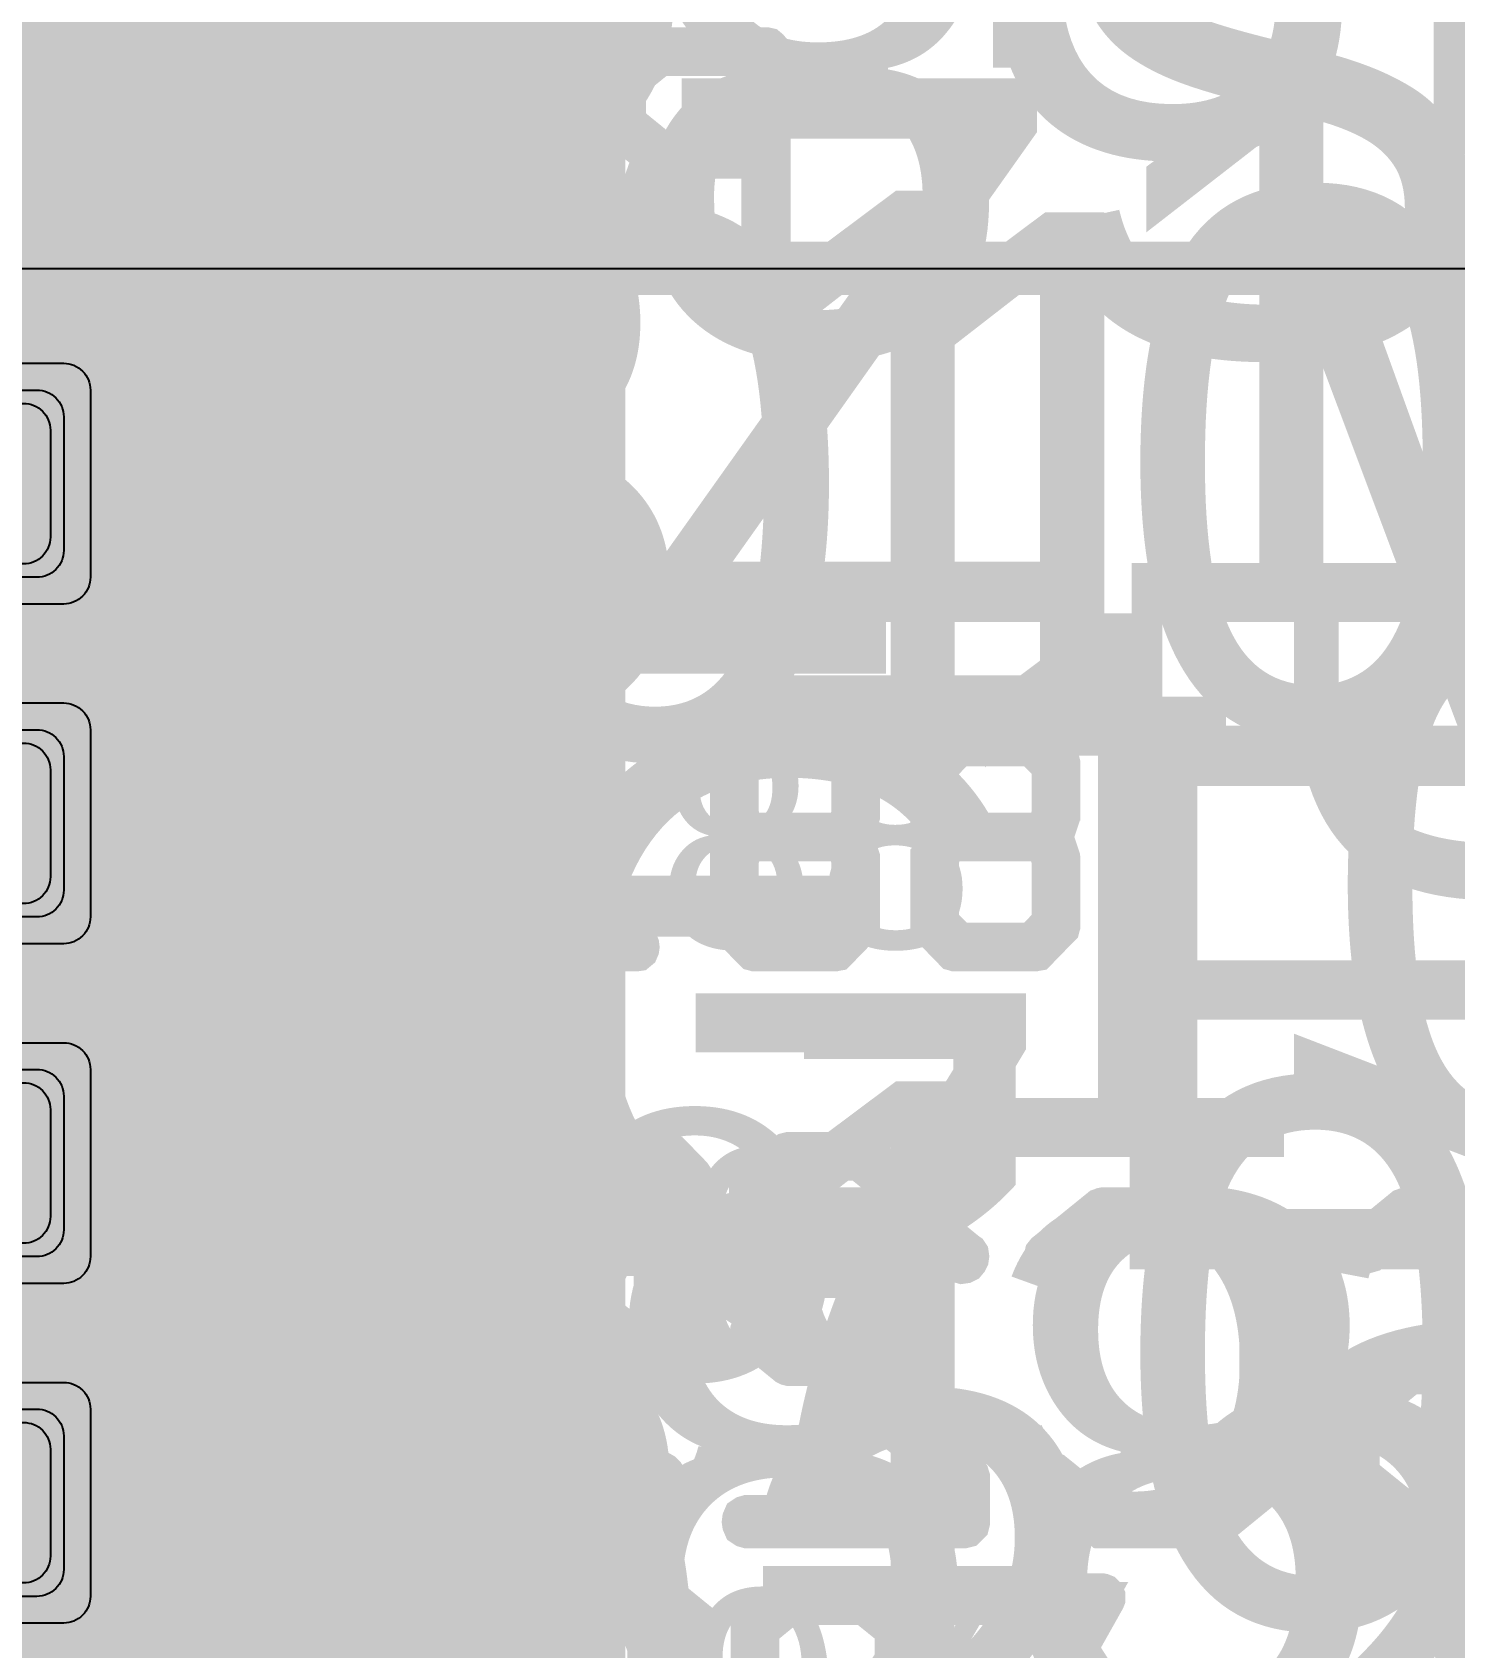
# Model space of a CAD drawing. Extents: x -28 to 199, y -61 to 255.
# Drawn here: x 140.03 to 145.35, y 100.09 to 106.13 of the extents above; entities that cross this region are included whole.
import ezdxf
from ezdxf.enums import TextEntityAlignment as Align

# ---------------------------------------------------------------- set-up
doc = ezdxf.new("R2010")
doc.units = 0
doc.header["$MEASUREMENT"] = 0
for name, color, linetype in [('ASSEMBLY_OUTLINES_TOP', 102, 'CONTINUOUS'), ('ASSEMBLY_PART_NUMBERS_TOP', 102, 'CONTINUOUS'), ('ASSEMBLY_REF_DES_BTM', 191, 'CONTINUOUS'), ('ASSEMBLY_REF_DES_TOP', 102, 'CONTINUOUS'), ('DRILL_DRAWING', 21, 'CONTINUOUS'), ('GENERATED_SILKSCREEN_BTM', 255, 'CONTINUOUS'), ('GENERATED_SILKSCREEN_TOP', 140, 'CONTINUOUS'), ('PART_PADS_SMD_TOP', 150, 'CONTINUOUS'), ('PLACEMENT_OUTLINES_TOP', 130, 'CONTINUOUS'), ('PLANE_SHAPES_LAYER_2', 230, 'CONTINUOUS'), ('PLANE_SHAPES_LAYER_3', 81, 'CONTINUOUS'), ('SILKSCREEN_OUTLINES_TOP', 150, 'CONTINUOUS'), ('SILKSCREEN_REF_DES_BTM', 211, 'CONTINUOUS'), ('SILKSCREEN_REF_DES_TOP', 150, 'CONTINUOUS'), ('SOLDERMASK_PADS_TOP', 180, 'CONTINUOUS'), ('SOLDERPASTE_PADS_TOP', 180, 'CONTINUOUS'), ('TRACES_LAYER_BOTTOM', 10, 'CONTINUOUS'), ('TRACES_LAYER_TOP', 150, 'CONTINUOUS')]:
    doc.layers.add(name, color=color, linetype=linetype)
doc.styles.add('VERDANA', font='verdana.TTF')
doc.styles.add('VERIBEST_GERBER_0', font='txt')

msp = doc.modelspace()

# ---------------------------------------------------------------- hatches: boundary and pattern name
at = {"layer": 'PLANE_SHAPES_LAYER_2'}
h = msp.add_hatch(color=256, dxfattribs=at)
h.paths.add_polyline_path([(169.5, 129.25), (149.5, 129.25), (142.25, 122), (142.25, 90.5), (147.5, 90.5), (147.5, 80), (154, 80), (154, 69.25), (131.75, 69.25), (131.75, 73.25), (121.25, 73.25), (121.25, 81), (110.5, 81), (110.5, 125.75), (106.5, 125.75), (106.5, 128.75), (93.5, 128.75), (93.5, 120.25), (91.75, 120.25), (91.75, 121.5), (80, 121.5), (80, 118.25), (73.25, 118.25), (73.25, 124.5), (67.5, 124.5), (67.5, 128), (57.75, 128), (57.75, 120.25), (55.25, 120.25), (55.25, 121.5), (47.5, 121.5), (47.5, 119), (35, 119), (35, 134.75), (32.75, 134.75), (32.75, 159.75), (29.25, 159.75), (29.25, 175.25), (22.5, 175.25), (22.5, 195.25), (17.25, 195.25), (17.25, 198), (22.5, 198), (22.5, 216.5), (40.25, 216.5), (40.25, 235.5), (54.5, 235.5), (54.5, 254), (87.25, 254), (87.25, 236.25), (86.25, 236.25), (86.25, 228.75), (81, 228.75), (81, 218.75), (95.25, 218.75), (95.25, 194.5), (87, 194.5), (87, 172), (131.1, 172), (131.1, 208.75), (115.5, 208.75), (115.5, 213.75), (106.75, 213.75), (106.75, 218.75), (110.25, 222.25), (110.25, 226.25), (142.5, 226.25), (142.5, 221.5), (160.5, 221.5), (160.5, 240.75), (169.5, 240.75)])
h.paths.add_polyline_path([(35.5, 149.5), (41.75, 149.5), (41.75, 152), (39.25, 152), (39.25, 154), (37.75, 154), (37.75, 152), (35.5, 152)], flags=16)
h.paths.add_polyline_path([(37.5, 125.75), (37.5, 128.75), (42.75, 128.75), (42.75, 125.75)], flags=16)
h.paths.add_polyline_path([(52, 127.75), (52, 130.75), (54.25, 130.75), (54.25, 127.75)], flags=16)
h.paths.add_polyline_path([(50.75, 219.5), (50.75, 226.5), (71.75, 226.5), (71.75, 219.5)], flags=16)
h.paths.add_polyline_path([(66.5, 150.75), (66.5, 177.5), (72.25, 177.5), (72.25, 150.75)], flags=16)
h.paths.add_polyline_path([(47.25, 185.25), (73, 185.25), (73, 188.25), (70.25, 188.25), (70.25, 191), (47.25, 191)], flags=16)
h.paths.add_polyline_path([(84.5, 208), (84.5, 212.75), (85, 212.75), (85, 208)], flags=16)
h.paths.add_polyline_path([(61.5, 137.25), (87.75, 137.25), (87.75, 140.5), (84.75, 140.5), (84.75, 143), (61.5, 143)], flags=16)
h.paths.add_polyline_path([(88.75, 127), (88.75, 130), (91, 130), (91, 127)], flags=16)
h.paths.add_polyline_path([(85.5, 130.25), (85.5, 132.5), (91, 132.5), (91, 130.25)], flags=16)
h.paths.add_polyline_path([(108.75, 142.25), (135.75, 142.25), (135.75, 145.75), (132.25, 145.75), (132.25, 149), (108.75, 149)], flags=16)
h.paths.add_polyline_path([(114.25, 126.75), (140.75, 126.75), (140.75, 129.75), (137.25, 129.75), (137.25, 133), (114.25, 133)], flags=16)
h.paths.add_polyline_path([(155.25, 180.25), (166.25, 180.25), (166.25, 186.25), (152.25, 186.25), (152.25, 183), (155.25, 183)], flags=16)
at = {"layer": 'PLANE_SHAPES_LAYER_3'}
h = msp.add_hatch(color=256, dxfattribs=at)
h.paths.add_polyline_path([(169.5, 129.25), (149.5, 129.25), (142.25, 122), (142.25, 90.5), (147.5, 90.5), (147.5, 80), (154, 80), (154, 69.25), (131.75, 69.25), (131.75, 73.25), (121.25, 73.25), (121.25, 81), (110.5, 81), (110.5, 125.75), (106.5, 125.75), (106.5, 128.75), (93.5, 128.75), (93.5, 120.25), (91.75, 120.25), (91.75, 121.5), (80, 121.5), (80, 118.25), (73.25, 118.25), (73.25, 124.5), (67.5, 124.5), (67.5, 127.75), (58.25, 127.75), (58.25, 130.25), (88.75, 130.25), (88.75, 127), (91, 127), (91, 132.5), (55, 132.5), (55, 131.25), (52, 131.25), (52, 127.75), (55, 127.75), (55, 127.25), (57.75, 127.25), (57.75, 120.25), (55.25, 120.25), (55.25, 121.5), (47.5, 121.5), (47.5, 119), (35, 119), (35, 134.75), (32.75, 134.75), (32.75, 159.75), (29.25, 159.75), (29.25, 175.25), (22.5, 175.25), (22.5, 195.25), (17.25, 195.25), (17.25, 198), (22.5, 198), (22.5, 216.5), (40.25, 216.5), (40.25, 235.5), (54.5, 235.5), (54.5, 254), (87.25, 254), (87.25, 236.25), (86.25, 236.25), (86.25, 228.75), (81, 228.75), (81, 218.75), (95.25, 218.75), (95.25, 194.5), (87, 194.5), (87, 172), (131.1, 172), (131.1, 208.75), (115.5, 208.75), (115.5, 213.75), (106.75, 213.75), (106.75, 218.75), (110.25, 222.25), (110.25, 226.25), (142.5, 226.25), (142.5, 221.5), (160.5, 221.5), (160.5, 240.75), (169.5, 240.75)])
h.paths.add_polyline_path([(35.5, 149.5), (41.75, 149.5), (41.75, 152), (39.25, 152), (39.25, 154), (37.75, 154), (37.75, 152), (35.5, 152)], flags=16)
h.paths.add_polyline_path([(37.5, 125.75), (37.5, 128.75), (42.75, 128.75), (42.75, 125.75)], flags=16)
h.paths.add_polyline_path([(50.75, 219.5), (50.75, 226.5), (71.75, 226.5), (71.75, 219.5)], flags=16)
h.paths.add_polyline_path([(66.5, 150.75), (66.5, 177.5), (72.25, 177.5), (72.25, 150.75)], flags=16)
h.paths.add_polyline_path([(47.25, 185.25), (73, 185.25), (73, 188.25), (70.25, 188.25), (70.25, 191), (47.25, 191)], flags=16)
h.paths.add_polyline_path([(84.5, 208), (84.5, 212.75), (85, 212.75), (85, 208)], flags=16)
h.paths.add_polyline_path([(61.5, 137.25), (87.75, 137.25), (87.75, 140.5), (84.75, 140.5), (84.75, 143), (61.5, 143)], flags=16)
h.paths.add_polyline_path([(108.75, 142.25), (135.75, 142.25), (135.75, 145.75), (132.25, 145.75), (132.25, 149), (108.75, 149)], flags=16)
h.paths.add_polyline_path([(114.25, 126.75), (140.75, 126.75), (140.75, 129.75), (137.25, 129.75), (137.25, 133), (114.25, 133)], flags=16)
h.paths.add_polyline_path([(155.25, 180.25), (166.25, 180.25), (166.25, 186.25), (152.25, 186.25), (152.25, 183), (155.25, 183)], flags=16)

# ---------------------------------------------------------------- linework, layer by layer
at = {"layer": 'ASSEMBLY_OUTLINES_TOP', "const_width": 0.2}
msp.add_lwpolyline([(139.85, 94.75), (139.85, 105.25), (147.45, 105.25), (147.45, 94.75)], close=True, dxfattribs=at)
at = {"layer": 'GENERATED_SILKSCREEN_BTM', "const_width": 0.15}
for points in [[(141.9808, 105.5676), (141.5504, 105.9964), (141.5504, 105.5676), (141.9808, 105.5676)], [(140.3824, 105.2796), (140.5176, 105.3892), (140.52, 105.3908), (140.5216, 105.3932), (140.5224, 105.3956), (140.5224, 105.398), (140.5216, 105.4036), (140.5184, 105.4092), (140.5144, 105.4132), (140.5096, 105.4164), (140.504, 105.4172), (140.4984, 105.4156), (140.368, 105.3092), (140.1096, 105.3092), (139.9848, 105.41), (139.9848, 105.5588), (140.108, 105.6604), (140.2408, 105.6604), (140.2472, 105.662), (140.2512, 105.6652), (140.2536, 105.6708), (140.2544, 105.6764), (140.2536, 105.682), (140.2512, 105.6868), (140.2472, 105.6908), (140.2408, 105.6924), (140.108, 105.6924), (139.9848, 105.794), (139.9848, 105.9428), (140.1096, 106.0436), (140.368, 106.0436), (140.4984, 105.9372), (140.504, 105.9356), (140.5096, 105.9364), (140.5144, 105.9388), (140.5184, 105.9436), (140.5216, 105.9484), (140.5224, 105.954), (140.5224, 105.9572), (140.5216, 105.9596), (140.52, 105.962), (140.5176, 105.9636), (140.3824, 106.0732), (140.38, 106.074), (140.3776, 106.0748), (140.3768, 106.0756), (140.3736, 106.0764), (140.104, 106.0764), (140.1, 106.0756), (140.0984, 106.0748), (140.0968, 106.074), (140.0936, 106.0732), (139.9584, 105.9636), (139.956, 105.9596)], [(141.2728, 105.9636), (141.1384, 106.0732), (141.1352, 106.074), (141.1336, 106.0748), (141.132, 106.0756), (141.1288, 106.0764), (140.8592, 106.0764), (140.856, 106.0756), (140.8544, 106.0748), (140.852, 106.074), (140.8488, 106.0732), (140.7144, 105.9636), (140.712, 105.9596), (140.7112, 105.9564), (140.7096, 105.954), (140.7088, 105.9508), (140.7088, 105.402), (140.7096, 105.3996), (140.7112, 105.394), (140.712, 105.3924), (140.7144, 105.3892), (140.8488, 105.2796), (140.852, 105.2788), (140.8544, 105.278), (140.8552, 105.2772), (140.8568, 105.2764), (140.8592, 105.2764), (141.1288, 105.2764), (141.132, 105.2772), (141.1352, 105.278), (141.1384, 105.2796), (141.2728, 105.3892), (141.2752, 105.3908), (141.276, 105.3916), (141.2776, 105.394), (141.2792, 105.3996), (141.28, 105.402), (141.28, 105.9508), (141.2792, 105.954), (141.2776, 105.9564), (141.2768, 105.9596), (141.2728, 105.9636)], [(141.2472, 105.9428), (141.2472, 105.41), (141.2, 105.37), (140.8128, 106.0012), (140.8656, 106.0436), (141.124, 106.0436), (141.2472, 105.9428)], [(141.5504, 105.2924), (141.5496, 105.286), (141.5456, 105.282), (141.54, 105.2796), (141.5344, 105.2788), (141.5288, 105.2796), (141.524, 105.282), (141.52, 105.286), (141.5184, 105.2924), (141.5184, 105.5348), (141.4808, 105.5348), (141.4752, 105.5364), (141.4704, 105.5396), (141.468, 105.5452), (141.4672, 105.5508), (141.468, 105.5572), (141.4704, 105.5628), (141.4752, 105.5668), (141.4808, 105.5676), (141.5184, 105.5676), (141.5184, 106.038), (141.5192, 106.042), (141.5216, 106.0452), (141.5248, 106.0484), (141.5288, 106.0508), (141.5336, 106.0524), (141.5384, 106.0532), (141.5424, 106.0524), (141.5464, 106.0492), (142.032, 105.5636), (142.0352, 105.5588), (142.0368, 105.554), (142.036, 105.5492), (142.0328, 105.5436), (142.0312, 105.5396), (142.028, 105.5372), (142.0248, 105.5356), (142.0208, 105.5348), (141.5504, 105.5348), (141.5504, 105.2924)], [(142.2256, 105.7724), (142.2232, 105.774), (142.2224, 105.778), (142.2208, 105.782), (142.22, 105.786), (142.22, 105.9508), (142.2208, 105.9548), (142.2224, 105.9572), (142.2224, 105.9596), (142.2232, 105.9604), (142.2248, 105.9612), (142.2256, 105.9628), (142.3616, 106.0732), (142.3656, 106.0748), (142.3688, 106.0756), (142.372, 106.0764), (142.7752, 106.0764), (142.7824, 106.0748), (142.7872, 106.0708), (142.7912, 106.066), (142.7928, 106.0604), (142.7928, 105.2924), (142.7912, 105.286), (142.7872, 105.282), (142.7824, 105.2796), (142.7768, 105.2788), (142.7704, 105.2796), (142.7648, 105.282), (142.7608, 105.286), (142.7592, 105.2924), (142.7592, 105.6604), (142.3832, 105.6604), (142.252, 105.2876), (142.2488, 105.282), (142.2432, 105.2788), (142.2376, 105.278), (142.232, 105.2796), (142.2272, 105.282), (142.2232, 105.286), (142.2216, 105.2916), (142.2224, 105.298), (142.3536, 105.6708), (142.2256, 105.7724)], [(142.7592, 106.0436), (142.3768, 106.0436), (142.252, 105.9428), (142.252, 105.794), (142.3768, 105.6924), (142.7592, 105.6924), (142.7592, 106.0436)], [(141.1744, 105.3492), (141.124, 105.3092), (140.8656, 105.3092), (140.7408, 105.41), (140.7408, 105.9428), (140.788, 105.9804), (141.1744, 105.3492)], [(139.956, 105.774), (139.9584, 105.7724), (140.076, 105.6764), (139.9584, 105.5804), (139.9576, 105.5788), (139.956, 105.5772)], [(139.956, 105.3916), (139.9584, 105.3892), (140.0936, 105.2796), (140.0968, 105.278), (140.0976, 105.2772), (140.1, 105.2772), (140.1008, 105.2764), (140.1016, 105.2764), (140.104, 105.2764), (140.3736, 105.2764), (140.3768, 105.2772), (140.38, 105.278), (140.3824, 105.2796)], [(142.1794, 101.3268), (142.1842, 101.3256), (142.1878, 101.3244), (142.1926, 101.322), (142.3558, 101.19), (142.3558, 101.6904), (141.5722, 101.6904), (141.5638, 101.6928), (141.5566, 101.6976), (141.553, 101.706), (141.5518, 101.7144), (141.553, 101.724), (141.5566, 101.7312), (141.5638, 101.7372), (141.5722, 101.7396), (142.3822, 101.7396), (142.3906, 101.7372), (142.3978, 101.7312), (142.4038, 101.724), (142.4062, 101.7156), (142.4062, 101.1384), (142.405, 101.13), (142.4014, 101.124), (142.3966, 101.1204), (142.3882, 101.118), (142.3834, 101.1156), (142.3774, 101.1144), (142.3714, 101.1156), (142.3666, 101.1192), (142.171, 101.2788), (141.7834, 101.2788), (141.5962, 101.1264), (141.5962, 100.74), (141.7834, 100.59), (142.171, 100.59), (142.3666, 100.7484), (142.375, 100.752), (142.3822, 100.752), (142.3906, 100.7472), (142.3966, 100.7412), (142.4014, 100.7328), (142.4038, 100.7244), (142.4026, 100.7196), (142.4014, 100.716), (142.399, 100.7124), (142.3954, 100.71), (142.1926, 100.5444), (142.189, 100.542), (142.1842, 100.542), (142.1794, 100.5396), (141.775, 100.5396), (141.7726, 100.5396), (141.7702, 100.5408), (141.769, 100.5408), (141.7666, 100.542), (141.7642, 100.542), (141.7594, 100.5444), (141.5566, 100.71), (141.553, 100.7136), (141.5518, 100.716), (141.5494, 100.7232), (141.5482, 100.728), (141.5482, 101.1384), (141.5494, 101.1432), (141.5518, 101.1504), (141.5518, 101.1528), (141.5542, 101.154), (141.5554, 101.1564), (141.5566, 101.1588), (141.7594, 101.322), (141.7654, 101.3244), (141.7702, 101.3256), (141.775, 101.3268), (142.1794, 101.3268)], [(142.8922, 101.7348), (142.6906, 101.5704), (142.687, 101.5644), (142.6858, 101.5596), (142.6834, 101.556), (142.6822, 101.5512), (142.6822, 101.3868), (142.6834, 101.382), (142.6858, 101.3748), (142.687, 101.3688), (142.6906, 101.3664), (143.4898, 100.7172), (143.4898, 100.5888), (142.7062, 100.5888), (142.6978, 100.5864), (142.6906, 100.5816), (142.687, 100.5732), (142.6858, 100.5636), (142.687, 100.5552), (142.6906, 100.5468), (142.6978, 100.542), (142.7062, 100.5396), (143.515, 100.5396), (143.5246, 100.542), (143.5306, 100.548), (143.5366, 100.554), (143.539, 100.5636), (143.539, 100.728), (143.5378, 100.7316), (143.5354, 100.74), (143.533, 100.7436), (143.5318, 100.746), (143.5282, 100.7484), (142.7302, 101.3988), (142.7302, 101.5392), (142.9174, 101.6904), (143.305, 101.6904), (143.5006, 101.5308), (143.509, 101.5284), (143.5174, 101.5296), (143.5246, 101.5332), (143.5306, 101.5404), (143.5342, 101.5476), (143.5354, 101.556), (143.5342, 101.5644), (143.5318, 101.568), (143.5282, 101.5704), (143.3266, 101.7348), (143.3218, 101.736), (143.3194, 101.7372), (143.317, 101.7384), (143.3122, 101.7396), (142.9078, 101.7396), (142.903, 101.7384), (142.9006, 101.7372), (142.897, 101.736), (142.8922, 101.7348)], [(144.4582, 100.5444), (144.6598, 100.7088), (144.6658, 100.7124), (144.667, 100.7172), (144.6694, 100.722), (144.6706, 100.728), (144.6706, 101.5512), (144.6694, 101.5572), (144.667, 101.562), (144.6646, 101.5644), (144.6634, 101.5668), (144.661, 101.5704), (144.4582, 101.7348), (144.4546, 101.736), (144.451, 101.7372), (144.4498, 101.7384), (144.445, 101.7396), (144.0406, 101.7396), (144.0346, 101.7384), (144.0322, 101.7372), (144.0286, 101.736), (144.025, 101.7348), (143.8222, 101.5704), (143.8174, 101.5644), (143.815, 101.5548), (143.8162, 101.5476), (143.8186, 101.5416), (143.8222, 101.5368), (143.8282, 101.532), (143.8342, 101.5284), (143.8402, 101.5272), (143.8462, 101.5272), (143.851, 101.5308), (144.049, 101.6904), (144.4366, 101.6904), (144.6214, 101.5392), (144.6214, 100.74), (144.4366, 100.5888), (144.049, 100.5888), (143.851, 100.7484), (143.8462, 100.7508), (143.8402, 100.752), (143.8342, 100.7508), (143.8282, 100.7472), (143.8222, 100.7424), (143.8186, 100.7364), (143.8162, 100.7292), (143.815, 100.722), (143.8174, 100.7148), (143.8222, 100.7088), (144.025, 100.5444), (144.0298, 100.542), (144.031, 100.5408), (144.0346, 100.5408), (144.0358, 100.5396), (144.037, 100.5396), (144.0406, 100.5396), (144.445, 100.5396), (144.4498, 100.5408), (144.4546, 100.542), (144.4582, 100.5444)], [(145.5778, 101.7396), (145.1734, 101.7396), (145.1686, 101.7384), (145.1662, 101.7372), (145.1626, 101.736), (145.159, 101.7348), (145.0078, 101.6112), (145.0018, 101.6052), (144.9994, 101.598), (145.0006, 101.5896), (145.0042, 101.5812), (145.0114, 101.5752), (145.0186, 101.5704), (145.0282, 101.5692), (145.0366, 101.5716), (145.1806, 101.6904), (145.5706, 101.6904)], [(145.159, 101.16), (144.9562, 100.9956), (144.9526, 100.9908), (144.9514, 100.9848), (144.9502, 100.9812), (144.949, 100.9776), (144.9478, 100.9752), (144.9478, 100.728), (144.949, 100.7244), (144.9514, 100.716), (144.9526, 100.7136), (144.9562, 100.7088), (145.1578, 100.5444), (145.1638, 100.542), (145.165, 100.5408), (145.1686, 100.5408), (145.1698, 100.5396), (145.171, 100.5396), (145.1734, 100.5396), (145.5778, 100.5396)], [(145.5706, 101.1636), (145.1746, 101.1636), (145.1686, 101.1624), (145.1638, 101.1612), (145.159, 101.16)], [(145.5706, 100.5888), (145.183, 100.5888), (144.9958, 100.74), (144.9958, 100.9632), (145.183, 101.1156), (145.5778, 101.1156)]]:
    msp.add_lwpolyline(points, dxfattribs=at)
at = {"layer": 'GENERATED_SILKSCREEN_TOP', "const_width": 0.15}
msp.add_lwpolyline([(146.25892, 105.24999), (139.85001, 105.24999), (139.85001, 104.87), (139.85, 104.87), (139.85, 105.25, -0.4142136), (139.85, 105.25001), (146.2589, 105.25001, 0.0000106), (146.25892, 105.24999)], format="xyb", dxfattribs=at)
for points in [[(141.9772, 102.7292), (141.9708, 102.7276), (141.9676, 102.7244), (141.9652, 102.7188), (141.9644, 102.7124), (141.9652, 102.7068), (141.9676, 102.7012), (141.9708, 102.6972), (141.9772, 102.6964), (142.2892, 102.6964), (142.2948, 102.6972), (142.2996, 102.7012), (142.302, 102.7068), (142.3028, 102.7124), (142.302, 102.7188), (142.2996, 102.7244), (142.2948, 102.7276), (142.2892, 102.7292), (142.1484, 102.7292), (142.1484, 103.4804), (142.1476, 103.486), (142.1452, 103.49), (142.1412, 103.4924), (142.1356, 103.4932), (142.1316, 103.494), (142.1276, 103.494), (142.1244, 103.4924), (142.1212, 103.4892), (141.9652, 103.27), (141.9628, 103.2644), (141.9628, 103.2588), (141.9652, 103.254), (141.9692, 103.25), (141.974, 103.2468), (141.9796, 103.2452), (141.9828, 103.2452), (141.9852, 103.246), (141.9892, 103.2508), (142.1172, 103.43), (142.1172, 102.7292), (141.9772, 102.7292)], [(141.2492, 102.6996), (141.1148, 102.8092), (141.1108, 102.8116), (141.11, 102.8148), (141.1084, 102.818), (141.1076, 102.822), (141.1076, 103.3708), (141.1084, 103.3748), (141.11, 103.378), (141.1116, 103.3796), (141.1124, 103.3812), (141.114, 103.3836), (141.2492, 103.4932), (141.2516, 103.494), (141.254, 103.4948), (141.2548, 103.4956), (141.258, 103.4964), (141.5276, 103.4964), (141.5316, 103.4956), (141.5332, 103.4948), (141.5356, 103.494), (141.538, 103.4932), (141.6732, 103.3836), (141.6764, 103.3796), (141.678, 103.3732), (141.6772, 103.3684), (141.6756, 103.3644), (141.6732, 103.3612), (141.6692, 103.358), (141.6652, 103.3556), (141.6612, 103.3548), (141.6572, 103.3548), (141.654, 103.3572), (141.522, 103.4636), (141.2636, 103.4636), (141.1404, 103.3628), (141.1404, 102.83), (141.2636, 102.7292), (141.522, 102.7292), (141.654, 102.8356), (141.6572, 102.8372), (141.6612, 102.838), (141.6652, 102.8372), (141.6692, 102.8348), (141.6732, 102.8316), (141.6756, 102.8276), (141.6772, 102.8228), (141.678, 102.818), (141.6764, 102.8132), (141.6732, 102.8092), (141.538, 102.6996), (141.5348, 102.698), (141.534, 102.6972), (141.5316, 102.6972), (141.5308, 102.6964), (141.53, 102.6964), (141.5276, 102.6964), (141.258, 102.6964), (141.2548, 102.6972), (141.2516, 102.698), (141.2492, 102.6996)], [(143.1268, 103.2012), (143.1012, 103.1244), (143.1268, 103.0476), (143.1268, 103.0452), (143.1276, 103.042), (143.1276, 102.7948), (143.1276, 102.7924), (143.1268, 102.79), (143.126, 102.7868), (143.1228, 102.7836), (143.0428, 102.7012), (143.0396, 102.698), (143.0348, 102.6972), (143.0316, 102.6964), (142.738, 102.6964), (142.7356, 102.6964), (142.7332, 102.6972), (142.73, 102.698), (142.7268, 102.7012), (142.6468, 102.7836), (142.6436, 102.7868), (142.642, 102.79), (142.642, 102.7948), (142.642, 103.042), (142.642, 103.0452), (142.642, 103.0468), (142.6428, 103.0476), (142.6684, 103.1244), (142.6428, 103.2012), (142.642, 103.202), (142.642, 103.2068), (142.642, 103.3988), (142.642, 103.402), (142.6436, 103.406), (142.6468, 103.41), (142.7268, 103.4924), (142.73, 103.4948), (142.7332, 103.4956), (142.7356, 103.4964), (142.738, 103.4964), (143.0316, 103.4964), (143.0348, 103.4956), (143.0396, 103.4948), (143.0428, 103.4924), (143.1228, 103.41), (143.126, 103.4052), (143.1268, 103.402), (143.1276, 103.3988), (143.1276, 103.2068), (143.1276, 103.2036), (143.1268, 103.202), (143.1268, 103.2012)], [(142.674, 103.39), (142.674, 103.2084), (142.6956, 103.1396), (143.0724, 103.1396), (143.0956, 103.2084), (143.0956, 103.39), (143.0244, 103.4636), (142.746, 103.4636), (142.674, 103.39)], [(143.8756, 103.2012), (143.85, 103.1244), (143.8756, 103.0476), (143.8756, 103.0452), (143.8764, 103.042), (143.8764, 102.7948), (143.8764, 102.7924), (143.8756, 102.79), (143.8748, 102.7868), (143.8716, 102.7836), (143.7916, 102.7012), (143.7884, 102.698), (143.7836, 102.6972), (143.7804, 102.6964), (143.4868, 102.6964), (143.4844, 102.6964), (143.482, 102.6972), (143.4788, 102.698), (143.4756, 102.7012), (143.3956, 102.7836), (143.3924, 102.7868), (143.3908, 102.79), (143.3908, 102.7948), (143.3908, 103.042), (143.3908, 103.0452), (143.3908, 103.0468), (143.3916, 103.0476), (143.4172, 103.1244), (143.3916, 103.2012), (143.3908, 103.202), (143.3908, 103.2068), (143.3908, 103.3988), (143.3908, 103.402), (143.3924, 103.406), (143.3956, 103.41), (143.4756, 103.4924), (143.4788, 103.4948), (143.482, 103.4956), (143.4844, 103.4964), (143.4868, 103.4964), (143.7804, 103.4964), (143.7836, 103.4956), (143.7884, 103.4948), (143.7916, 103.4924), (143.8716, 103.41), (143.8748, 103.4052), (143.8756, 103.402), (143.8764, 103.3988), (143.8764, 103.2068), (143.8764, 103.2036), (143.8756, 103.202), (143.8756, 103.2012)], [(143.4228, 103.39), (143.4228, 103.2084), (143.4444, 103.1396), (143.8212, 103.1396), (143.8444, 103.2084), (143.8444, 103.39), (143.7732, 103.4636), (143.4948, 103.4636), (143.4228, 103.39)], [(142.674, 103.0388), (142.674, 102.802), (142.746, 102.7292), (143.0244, 102.7292), (143.0956, 102.802), (143.0956, 103.0388), (143.0724, 103.1076), (142.6956, 103.1076), (142.674, 103.0388)], [(143.4228, 103.0388), (143.4228, 102.802), (143.4948, 102.7292), (143.7732, 102.7292), (143.8444, 102.802), (143.8444, 103.0388), (143.8212, 103.1076), (143.4444, 103.1076), (143.4228, 103.0388)], [(141.7744, 101.6424), (141.7768, 101.644), (141.7776, 101.648), (141.78, 101.652), (141.78, 101.656), (141.78, 101.8208), (141.78, 101.8248), (141.7776, 101.8272), (141.7776, 101.8296), (141.7768, 101.8304), (141.776, 101.8312), (141.7744, 101.8328), (141.6384, 101.9432), (141.6344, 101.9448), (141.6312, 101.9456), (141.628, 101.9464), (141.2248, 101.9464), (141.2176, 101.9448), (141.2128, 101.9408), (141.2088, 101.936), (141.2072, 101.9304), (141.2072, 101.1624), (141.2088, 101.156), (141.2128, 101.152), (141.2176, 101.1496), (141.2232, 101.1488), (141.2296, 101.1496), (141.2352, 101.152), (141.2392, 101.156), (141.2408, 101.1624), (141.2408, 101.5304), (141.6168, 101.5304), (141.748, 101.1576), (141.7512, 101.152), (141.7568, 101.1488), (141.7632, 101.148), (141.768, 101.1496), (141.7728, 101.152), (141.7768, 101.156), (141.7792, 101.1616), (141.7776, 101.168), (141.6464, 101.5408), (141.7744, 101.6424)], [(142.5008, 101.6512), (142.4752, 101.5744), (142.5008, 101.4976), (142.5008, 101.4952), (142.5016, 101.492), (142.5016, 101.2448), (142.5016, 101.2424), (142.5008, 101.24), (142.5, 101.2368), (142.4968, 101.2336), (142.4168, 101.1512), (142.4136, 101.148), (142.4088, 101.1472), (142.4056, 101.1464), (142.112, 101.1464), (142.1096, 101.1464), (142.1072, 101.1472), (142.104, 101.148), (142.1008, 101.1512), (142.0208, 101.2336), (142.0176, 101.2368), (142.016, 101.24), (142.016, 101.2448), (142.016, 101.492), (142.016, 101.4952), (142.016, 101.4968), (142.0168, 101.4976), (142.0424, 101.5744), (142.0168, 101.6512), (142.016, 101.652), (142.016, 101.6568), (142.016, 101.8488), (142.016, 101.852), (142.0176, 101.856), (142.0208, 101.86), (142.1008, 101.9424), (142.104, 101.9448), (142.1072, 101.9456), (142.1096, 101.9464), (142.112, 101.9464), (142.4056, 101.9464), (142.4088, 101.9456), (142.4136, 101.9448), (142.4168, 101.9424), (142.4968, 101.86), (142.5, 101.8552), (142.5008, 101.852), (142.5016, 101.8488), (142.5016, 101.6568), (142.5016, 101.6536), (142.5008, 101.652), (142.5008, 101.6512)], [(142.8544, 101.1496), (142.72, 101.2592), (142.716, 101.2632), (142.7152, 101.2656), (142.7152, 101.268), (142.716, 101.2736), (142.7192, 101.2792), (142.7224, 101.2832), (142.7272, 101.2864), (142.7328, 101.2872), (142.7384, 101.2856), (142.8688, 101.1792), (143.1272, 101.1792), (143.252, 101.28), (143.252, 101.5672), (143.1432, 101.4792), (143.14, 101.4776), (143.1392, 101.4768), (143.1368, 101.476), (143.1336, 101.476), (142.864, 101.476), (142.8608, 101.476), (142.856, 101.4776), (142.8544, 101.4792), (142.72, 101.588), (142.7184, 101.5888), (142.7168, 101.5904), (142.7152, 101.5928), (142.7136, 101.5984), (142.7128, 101.6016), (142.7128, 101.8208), (142.7136, 101.8248), (142.7152, 101.828), (142.7168, 101.8304), (142.7184, 101.8312), (142.72, 101.8336), (142.8544, 101.9432), (142.8576, 101.944), (142.86, 101.9448), (142.8608, 101.9456), (142.864, 101.9464), (143.1336, 101.9464), (143.1368, 101.9456), (143.1376, 101.9456), (143.1384, 101.9448), (143.1408, 101.944), (143.144, 101.9432), (143.2784, 101.8336), (143.2808, 101.8296), (143.2816, 101.8264), (143.2832, 101.824), (143.284, 101.8208), (143.284, 101.272), (143.2832, 101.2696), (143.2816, 101.264), (143.2808, 101.2624), (143.2784, 101.2592), (143.144, 101.1496), (143.14, 101.148), (143.1392, 101.1472), (143.1376, 101.1472), (143.136, 101.1464), (143.1352, 101.1464), (143.1336, 101.1464), (142.864, 101.1464), (142.8608, 101.1472), (142.8576, 101.148), (142.8544, 101.1496)], [(141.2408, 101.9136), (141.6232, 101.9136), (141.748, 101.8128), (141.748, 101.664), (141.6232, 101.5624), (141.2408, 101.5624), (141.2408, 101.9136)], [(142.048, 101.84), (142.048, 101.6584), (142.0696, 101.5896), (142.4464, 101.5896), (142.4696, 101.6584), (142.4696, 101.84), (142.3984, 101.9136), (142.12, 101.9136), (142.048, 101.84)], [(142.7456, 101.8128), (142.7456, 101.6096), (142.8688, 101.508), (143.1272, 101.508), (143.252, 101.6096), (143.252, 101.8128), (143.1272, 101.9136), (142.8688, 101.9136), (142.7456, 101.8128)], [(142.048, 101.4888), (142.048, 101.252), (142.12, 101.1792), (142.3984, 101.1792), (142.4696, 101.252), (142.4696, 101.4888), (142.4464, 101.5576), (142.0696, 101.5576), (142.048, 101.4888)], [(141.208, 99.622), (141.208, 100.1708), (141.2088, 100.1748), (141.2104, 100.178), (141.212, 100.1796), (141.2128, 100.1812), (141.2144, 100.1836), (141.3496, 100.2932), (141.352, 100.294), (141.3544, 100.2948), (141.3552, 100.2956), (141.3584, 100.2964), (141.628, 100.2964), (141.632, 100.2956), (141.6336, 100.2948), (141.636, 100.294), (141.6384, 100.2932), (141.7736, 100.1836), (141.7768, 100.1796), (141.7784, 100.1732), (141.7776, 100.1684), (141.776, 100.1644), (141.7736, 100.1612), (141.7696, 100.158), (141.7656, 100.1556), (141.7616, 100.1548), (141.7576, 100.1548), (141.7544, 100.1572), (141.6224, 100.2636), (141.364, 100.2636), (141.2408, 100.1628), (141.2408, 99.63)], [(141.9696, 99.6356), (142.5016, 100.0692), (142.5016, 100.1628), (142.3768, 100.2636), (142.1184, 100.2636), (141.988, 100.1572), (141.9824, 100.1556), (141.9768, 100.1564), (141.972, 100.1588), (141.9688, 100.1636), (141.9656, 100.1684), (141.9648, 100.174), (141.9648, 100.1772), (141.9656, 100.1796), (141.9696, 100.1836), (142.104, 100.2932), (142.1072, 100.294), (142.1096, 100.2948), (142.1104, 100.2956), (142.1136, 100.2964), (142.3832, 100.2964), (142.3864, 100.2956), (142.3872, 100.2956), (142.388, 100.2948), (142.3904, 100.294), (142.3936, 100.2932)], [(142.3936, 100.2932), (142.528, 100.1836), (142.5304, 100.1796), (142.5312, 100.1764), (142.5328, 100.174), (142.5336, 100.1708), (142.5336, 100.0612), (142.5328, 100.058), (142.5312, 100.0532), (142.5304, 100.0492), (142.528, 100.0476), (141.9952, 99.6148)], [(142.7184, 99.9516), (142.7184, 100.1708), (142.7192, 100.1748), (142.7208, 100.178), (142.7224, 100.1804), (142.724, 100.1812), (142.7256, 100.1836), (142.86, 100.2932), (142.8632, 100.294), (142.8656, 100.2948), (142.8664, 100.2956), (142.8696, 100.2964), (143.1392, 100.2964), (143.1424, 100.2956), (143.1432, 100.2956), (143.144, 100.2948), (143.1464, 100.294), (143.1496, 100.2932), (143.284, 100.1836), (143.2864, 100.1796), (143.2872, 100.1764), (143.2888, 100.174), (143.2896, 100.1708), (143.2896, 99.622)], [(142.7512, 100.1628), (142.7512, 99.9596), (142.8744, 99.858), (143.1328, 99.858), (143.2576, 99.9596), (143.2576, 100.1628), (143.1328, 100.2636), (142.8744, 100.2636), (142.7512, 100.1628)], [(143.612, 99.5052), (144.0432, 100.2724), (144.0448, 100.2764), (144.0448, 100.2796), (144.0448, 100.2828), (144.0432, 100.286), (144.0408, 100.2908), (144.0376, 100.294), (144.0336, 100.2956), (144.0296, 100.2964), (143.4896, 100.2964), (143.484, 100.2948), (143.48, 100.2908), (143.4768, 100.286), (143.476, 100.2796), (143.4768, 100.274), (143.48, 100.2684), (143.484, 100.2644), (143.4896, 100.2636), (144.0024, 100.2636), (143.5848, 99.5204)]]:
    msp.add_lwpolyline(points, dxfattribs=at)
at = {"layer": 'PART_PADS_SMD_TOP'}
for points in [[(140.15, 104.195, -0.4142136), (140.05, 104.095), (137.75, 104.095, -0.4142136), (137.65, 104.195), (137.65, 104.695, -0.4142136), (137.75, 104.795), (140.05, 104.795, -0.4142136), (140.15, 104.695)], [(140.15, 102.925, -0.4142136), (140.05, 102.825), (137.75, 102.825, -0.4142136), (137.65, 102.925), (137.65, 103.425, -0.4142136), (137.75, 103.525), (140.05, 103.525, -0.4142136), (140.15, 103.425)], [(140.15, 101.655, -0.4142136), (140.05, 101.555), (137.75, 101.555, -0.4142136), (137.65, 101.655), (137.65, 102.155, -0.4142136), (137.75, 102.255), (140.05, 102.255, -0.4142136), (140.15, 102.155)], [(140.15, 100.385, -0.4142136), (140.05, 100.285), (137.75, 100.285, -0.4142136), (137.65, 100.385), (137.65, 100.885, -0.4142136), (137.75, 100.985), (140.05, 100.985, -0.4142136), (140.15, 100.885)]]:
    msp.add_lwpolyline(points, format="xyb", close=True, dxfattribs=at)
at = {"layer": 'PLACEMENT_OUTLINES_TOP'}
msp.add_lwpolyline([(139.85, 94.75), (139.85, 105.25), (147.45, 105.25), (147.45, 94.75)], close=True, dxfattribs=at)
at = {"layer": 'SILKSCREEN_OUTLINES_TOP'}
msp.add_lwpolyline([(139.85, 94.75), (139.85, 105.25), (147.45, 105.25), (147.45, 94.75)], close=True, dxfattribs=at)
at = {"layer": 'SOLDERMASK_PADS_TOP'}
for points in [[(140.25, 104.095, -0.4142136), (140.15, 103.995), (137.65, 103.995, -0.4142136), (137.55, 104.095), (137.55, 104.795, -0.4142136), (137.65, 104.895), (140.15, 104.895, -0.4142136), (140.25, 104.795)], [(140.25, 102.825, -0.4142136), (140.15, 102.725), (137.65, 102.725, -0.4142136), (137.55, 102.825), (137.55, 103.525, -0.4142136), (137.65, 103.625), (140.15, 103.625, -0.4142136), (140.25, 103.525)], [(140.25, 101.555, -0.4142136), (140.15, 101.455), (137.65, 101.455, -0.4142136), (137.55, 101.555), (137.55, 102.255, -0.4142136), (137.65, 102.355), (140.15, 102.355, -0.4142136), (140.25, 102.255)], [(140.25, 100.285, -0.4142136), (140.15, 100.185), (137.65, 100.185, -0.4142136), (137.55, 100.285), (137.55, 100.985, -0.4142136), (137.65, 101.085), (140.15, 101.085, -0.4142136), (140.25, 100.985)]]:
    msp.add_lwpolyline(points, format="xyb", close=True, dxfattribs=at)
at = {"layer": 'SOLDERPASTE_PADS_TOP'}
for points in [[(140.1, 104.245, -0.4142136), (140, 104.145), (137.8, 104.145, -0.4142136), (137.7, 104.245), (137.7, 104.645, -0.4142136), (137.8, 104.745), (140, 104.745, -0.4142136), (140.1, 104.645)], [(140.1, 102.975, -0.4142136), (140, 102.875), (137.8, 102.875, -0.4142136), (137.7, 102.975), (137.7, 103.375, -0.4142136), (137.8, 103.475), (140, 103.475, -0.4142136), (140.1, 103.375)], [(140.1, 101.705, -0.4142136), (140, 101.605), (137.8, 101.605, -0.4142136), (137.7, 101.705), (137.7, 102.105, -0.4142136), (137.8, 102.205), (140, 102.205, -0.4142136), (140.1, 102.105)], [(140.1, 100.435, -0.4142136), (140, 100.335), (137.8, 100.335, -0.4142136), (137.7, 100.435), (137.7, 100.835, -0.4142136), (137.8, 100.935), (140, 100.935, -0.4142136), (140.1, 100.835)]]:
    msp.add_lwpolyline(points, format="xyb", close=True, dxfattribs=at)
at = {"layer": 'TRACES_LAYER_BOTTOM'}
for points, const_width in [([(151.85, 76.5), (151.37217, 76.5), (151.37217, 77.325), (146.20478, 82.49238), (146.20478, 91.47428), (140.88221, 96.79686), (140.88221, 118.74128), (137.75326, 121.87023), (128.68843, 121.87023), (127.75, 122.80866), (127.75, 123.9)], 0.35), ([(126, 123.9), (126, 121.6626), (126.52652, 121.13608), (137.56608, 121.13608), (140.427, 118.27516), (140.427, 99.777), (138.15, 97.5), (138.1, 97.5)], 0.254)]:
    msp.add_lwpolyline(points, dxfattribs=dict(at, const_width=const_width))
at = {"layer": 'TRACES_LAYER_TOP'}
for points, const_width in [([(136, 105.7), (136.704, 106.404), (137.56232, 106.404), (138.004, 105.96232), (138.004, 105.96232), (138.26632, 105.7), (139.84516, 105.7), (141.2771, 104.26806), (141.2771, 95.77788), (144.38906, 92.66591), (144.38906, 91.91093), (145, 91.3)], 0.5), ([(138.9, 103.175), (140.027, 103.175), (140.47813, 102.72387), (140.47813, 95.58295), (142.7, 93.36107), (142.7, 92.25)], 0.35)]:
    msp.add_lwpolyline(points, dxfattribs=dict(at, const_width=const_width))

# ---------------------------------------------------------------- texts
at = {"layer": 'ASSEMBLY_PART_NUMBERS_TOP', "style": 'VERIBEST_GERBER_0'}
for s, p in [('ERJ-3EKF10R0V', (137.5, 107.71)), ('MGSHV-0_2-D1_6xd0.62', (110.5, 107.21)), ('CL10B104KB8SFNC', (125.75, 106.96)), ('MMZ1608A182B', (137.75, 105.96)), ('CL21B106KOQNNNE', (134.25, 105.54)), ('ERJ-3EKF4701V', (125.75, 105.46)), ('ERJ-3EKF10R0V', (130.5, 103.96)), ('ERJ-3GEY0R00V', (134.25, 103.54)), ('ADG736BRMZ-REEL7', (116.25, 102.54)), ('CL10B104KB8SFNC', (134.25, 102.21)), ('GRM1885C1H102JA01D', (134.25, 101.79)), ('ERJ-3EKF1022V', (126.75, 101.04))]:
    msp.add_text(s, height=2.032, dxfattribs=at).set_placement(p, align=Align.TOP_LEFT)
at = {"layer": 'ASSEMBLY_REF_DES_BTM', "style": 'VERDANA', "text_generation_flag": 2}
msp.add_text('OSC25', height=1, dxfattribs=at).set_placement((143.05, 102.1), align=Align.TOP_LEFT)
at = {"layer": 'ASSEMBLY_REF_DES_TOP', "style": 'VERDANA'}
msp.add_text('D70', height=1.5, rotation=270, dxfattribs=at).set_placement((146.25, 104.35), align=Align.TOP_LEFT)
at = {"layer": 'DRILL_DRAWING', "style": 'VERIBEST_GERBER_0'}
msp.add_text('T', height=2, dxfattribs=at).set_placement((143.75, 107), align=Align.MIDDLE_CENTER)
at = {"layer": 'SILKSCREEN_REF_DES_BTM', "style": 'VERIBEST_GERBER_0', "text_generation_flag": 2}
for s, height, p in [('R403', 0.8, (142.9, 106.09)), ('OSC25', 1.2, (147.1, 101.76))]:
    msp.add_text(s, height=height, dxfattribs=at).set_placement(p, align=Align.TOP_LEFT)
at = {"layer": 'SILKSCREEN_REF_DES_TOP', "style": 'VERIBEST_GERBER_0'}
for s, p in [('C188', (141, 103.51)), ('R89', (141.1, 101.96)), ('C297', (141.1, 100.31))]:
    msp.add_text(s, height=0.8, dxfattribs=at).set_placement(p, align=Align.TOP_LEFT)

doc.saveas('drawing.dxf')
